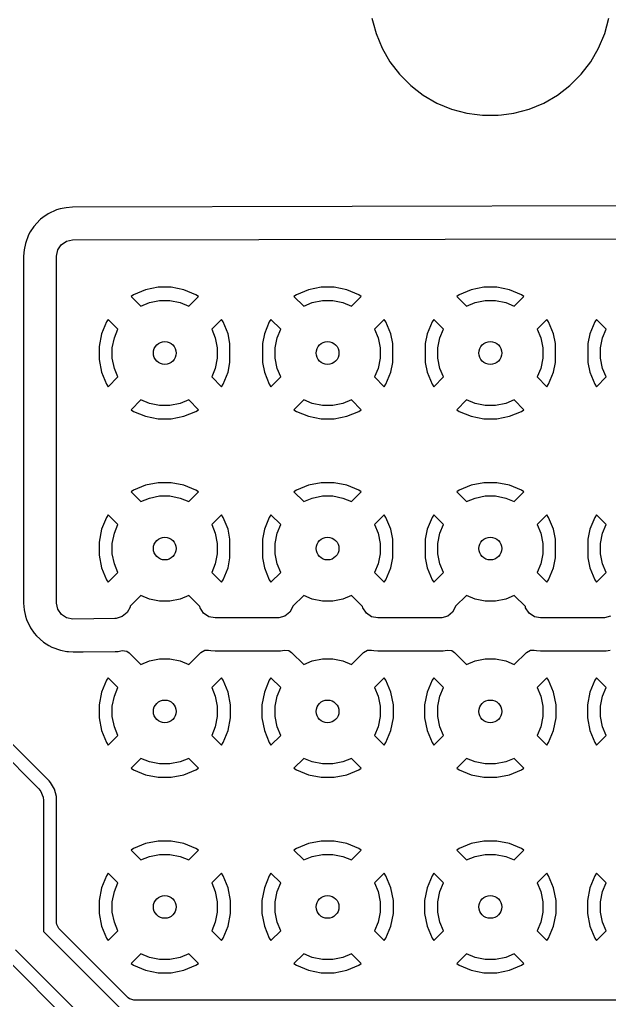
# Model space of a CAD drawing. Extents: x -0.98 to -0.05, y 0 to 3.38.
# Drawn here: x -0.651 to -0.294, y 2.032 to 2.625 of the extents above; entities that cross this region are included whole.
import ezdxf

# ---------------------------------------------------------------- set-up
doc = ezdxf.new("R2010")
doc.units = 0
doc.header["$MEASUREMENT"] = 0
doc.layers.add('BLACK', color=7, linetype='CONTINUOUS')

msp = doc.modelspace()

# ---------------------------------------------------------------- linework, layer by layer
at = {"layer": 'BLACK', "linetype": 'CONTINUOUS'}
for p, q in [((-0.43775, 2.62572), (-0.43701, 2.62296)), ((-0.29701, 2.61649), (-0.29453, 2.62572)), ((-0.43701, 2.62296), (-0.43528, 2.61649)), ((-0.43528, 2.61649), (-0.43162, 2.60767)), ((-0.30066, 2.60767), (-0.29701, 2.61649)), ((-0.43162, 2.60767), (-0.43162, 2.60767)), ((-0.43162, 2.60767), (-0.42685, 2.5994)), ((-0.30544, 2.5994), (-0.30066, 2.60767)), ((-0.42685, 2.5994), (-0.42685, 2.5994)), ((-0.42685, 2.5994), (-0.42685, 2.5994)), ((-0.42685, 2.5994), (-0.42103, 2.59182)), ((-0.31125, 2.59182), (-0.30544, 2.5994)), ((-0.42103, 2.59182), (-0.42103, 2.59182)), ((-0.42103, 2.59182), (-0.41428, 2.58507)), ((-0.318, 2.58507), (-0.31125, 2.59182)), ((-0.41428, 2.58507), (-0.41428, 2.58507)), ((-0.41428, 2.58507), (-0.4104, 2.58209)), ((-0.32558, 2.57925), (-0.318, 2.58507)), ((-0.4104, 2.58209), (-0.4067, 2.57925)), ((-0.4067, 2.57925), (-0.39843, 2.57448)), ((-0.33385, 2.57448), (-0.32558, 2.57925)), ((-0.39843, 2.57448), (-0.38961, 2.57082)), ((-0.34267, 2.57082), (-0.33385, 2.57448)), ((-0.38961, 2.57082), (-0.38039, 2.56835)), ((-0.38039, 2.56835), (-0.37413, 2.56753)), ((-0.37413, 2.56753), (-0.37092, 2.56711)), ((-0.37092, 2.56711), (-0.37092, 2.56711)), ((-0.37092, 2.56711), (-0.36137, 2.56711)), ((-0.36137, 2.56711), (-0.35947, 2.56736)), ((-0.35947, 2.56736), (-0.3519, 2.56835)), ((-0.3519, 2.56835), (-0.34267, 2.57082)), ((-0.11475, 2.51277), (-0.61877, 2.51163)), ((-0.63351, 2.50753), (-0.63669, 2.50541)), ((-0.6284, 2.50998), (-0.63351, 2.50753)), ((-0.63351, 2.50753), (-0.63351, 2.50753)), ((-0.62636, 2.5105), (-0.6284, 2.50998)), ((-0.6284, 2.50998), (-0.6284, 2.50998)), ((-0.62263, 2.51125), (-0.62636, 2.5105)), ((-0.62636, 2.5105), (-0.62636, 2.5105)), ((-0.61877, 2.51163), (-0.62263, 2.51125)), ((-0.62263, 2.51125), (-0.62263, 2.51125)), ((-0.6384, 2.50413), (-0.64218, 2.49992)), ((-0.6384, 2.50413), (-0.6384, 2.50413)), ((-0.6384, 2.50413), (-0.6384, 2.50413)), ((-0.63814, 2.50432), (-0.6384, 2.50413)), ((-0.63669, 2.50541), (-0.63814, 2.50432)), ((-0.64539, 2.49491), (-0.64728, 2.48956)), ((-0.64431, 2.49674), (-0.64539, 2.49491)), ((-0.64539, 2.49491), (-0.64539, 2.49491)), ((-0.64218, 2.49992), (-0.64431, 2.49674)), ((-0.64431, 2.49674), (-0.64431, 2.49674)), ((-0.64218, 2.49992), (-0.64218, 2.49992)), ((-0.64728, 2.48956), (-0.64802, 2.48581)), ((-0.62776, 2.48568), (-0.62563, 2.48886)), ((-0.62563, 2.48886), (-0.62245, 2.49099)), ((-0.62245, 2.49099), (-0.61872, 2.49173)), ((-0.61872, 2.49173), (-0.11471, 2.49287)), ((-0.64802, 2.48581), (-0.64841, 2.48193)), ((-0.64802, 2.48581), (-0.64802, 2.48581)), ((-0.6285, 2.48193), (-0.62776, 2.48568)), ((-0.64841, 2.48193), (-0.64841, 2.27249)), ((-0.6285, 2.42734), (-0.6285, 2.48193)), ((-0.57459, 2.46166), (-0.58183, 2.45866)), ((-0.56691, 2.46319), (-0.57459, 2.46166)), ((-0.57459, 2.46166), (-0.57459, 2.46166)), ((-0.55908, 2.46319), (-0.56691, 2.46319)), ((-0.55139, 2.46166), (-0.55908, 2.46319)), ((-0.54416, 2.45866), (-0.55139, 2.46166)), ((-0.55139, 2.46166), (-0.55139, 2.46166)), ((-0.47617, 2.46166), (-0.4834, 2.45866)), ((-0.46848, 2.46319), (-0.47617, 2.46166)), ((-0.47617, 2.46166), (-0.47617, 2.46166)), ((-0.46065, 2.46319), (-0.46848, 2.46319)), ((-0.45297, 2.46166), (-0.46065, 2.46319)), ((-0.44573, 2.45866), (-0.45297, 2.46166)), ((-0.45297, 2.46166), (-0.45297, 2.46166)), ((-0.37774, 2.46166), (-0.38498, 2.45866)), ((-0.37006, 2.46319), (-0.37774, 2.46166)), ((-0.37774, 2.46166), (-0.37774, 2.46166)), ((-0.36223, 2.46319), (-0.37006, 2.46319)), ((-0.35454, 2.46166), (-0.36223, 2.46319)), ((-0.34731, 2.45866), (-0.35454, 2.46166)), ((-0.35454, 2.46166), (-0.35454, 2.46166)), ((-0.58183, 2.45866), (-0.58332, 2.45767)), ((-0.58332, 2.45767), (-0.57744, 2.45179)), ((-0.58183, 2.45866), (-0.58183, 2.45866)), ((-0.57744, 2.45179), (-0.57225, 2.45394)), ((-0.57225, 2.45394), (-0.56612, 2.45516)), ((-0.56612, 2.45516), (-0.55987, 2.45516)), ((-0.55987, 2.45516), (-0.55373, 2.45394)), ((-0.55373, 2.45394), (-0.54854, 2.45179)), ((-0.54854, 2.45179), (-0.54267, 2.45767)), ((-0.54267, 2.45767), (-0.54416, 2.45866)), ((-0.54416, 2.45866), (-0.54416, 2.45866)), ((-0.54267, 2.45767), (-0.54267, 2.45767)), ((-0.4834, 2.45866), (-0.48489, 2.45767)), ((-0.48489, 2.45767), (-0.47901, 2.45179)), ((-0.4834, 2.45866), (-0.4834, 2.45866)), ((-0.47901, 2.45179), (-0.47382, 2.45394)), ((-0.47382, 2.45394), (-0.46769, 2.45516)), ((-0.46769, 2.45516), (-0.46144, 2.45516)), ((-0.46144, 2.45516), (-0.45531, 2.45394)), ((-0.45531, 2.45394), (-0.45012, 2.45179)), ((-0.45012, 2.45179), (-0.44424, 2.45767)), ((-0.44424, 2.45767), (-0.44573, 2.45866)), ((-0.44573, 2.45866), (-0.44573, 2.45866)), ((-0.44424, 2.45767), (-0.44424, 2.45767)), ((-0.38498, 2.45866), (-0.38647, 2.45767)), ((-0.38647, 2.45767), (-0.38059, 2.45179)), ((-0.38498, 2.45866), (-0.38498, 2.45866)), ((-0.38059, 2.45179), (-0.3754, 2.45394)), ((-0.3754, 2.45394), (-0.36927, 2.45516)), ((-0.36927, 2.45516), (-0.36302, 2.45516)), ((-0.36302, 2.45516), (-0.35688, 2.45394)), ((-0.35688, 2.45394), (-0.35169, 2.45179)), ((-0.35169, 2.45179), (-0.34582, 2.45767)), ((-0.34582, 2.45767), (-0.34731, 2.45866)), ((-0.34731, 2.45866), (-0.34731, 2.45866)), ((-0.34582, 2.45767), (-0.34582, 2.45767)), ((-0.59823, 2.44226), (-0.60123, 2.43502)), ((-0.59724, 2.44375), (-0.59823, 2.44226)), ((-0.59823, 2.44226), (-0.59823, 2.44226)), ((-0.59136, 2.43787), (-0.59724, 2.44375)), ((-0.52875, 2.44375), (-0.53463, 2.43787)), ((-0.52775, 2.44226), (-0.52875, 2.44375)), ((-0.52476, 2.43502), (-0.52775, 2.44226)), ((-0.49981, 2.44226), (-0.5028, 2.43502)), ((-0.49881, 2.44375), (-0.49981, 2.44226)), ((-0.49981, 2.44226), (-0.49981, 2.44226)), ((-0.49293, 2.43787), (-0.49881, 2.44375)), ((-0.43032, 2.44375), (-0.4362, 2.43787)), ((-0.42933, 2.44226), (-0.43032, 2.44375)), ((-0.42633, 2.43502), (-0.42933, 2.44226)), ((-0.40138, 2.44226), (-0.40438, 2.43502)), ((-0.40039, 2.44375), (-0.40138, 2.44226)), ((-0.40138, 2.44226), (-0.40138, 2.44226)), ((-0.39451, 2.43787), (-0.40039, 2.44375)), ((-0.3319, 2.44375), (-0.33778, 2.43787)), ((-0.3309, 2.44226), (-0.3319, 2.44375)), ((-0.32791, 2.43502), (-0.3309, 2.44226)), ((-0.30295, 2.44226), (-0.30595, 2.43502)), ((-0.30196, 2.44375), (-0.30295, 2.44226)), ((-0.30295, 2.44226), (-0.30295, 2.44226)), ((-0.29608, 2.43787), (-0.30196, 2.44375)), ((-0.59351, 2.43268), (-0.59136, 2.43787)), ((-0.53463, 2.43787), (-0.53248, 2.43268)), ((-0.49508, 2.43268), (-0.49293, 2.43787)), ((-0.4362, 2.43787), (-0.43405, 2.43268)), ((-0.39666, 2.43268), (-0.39451, 2.43787)), ((-0.33778, 2.43787), (-0.33563, 2.43268)), ((-0.29823, 2.43268), (-0.29608, 2.43787)), ((-0.60123, 2.43502), (-0.60276, 2.42734)), ((-0.60123, 2.43502), (-0.60123, 2.43502)), ((-0.59473, 2.42655), (-0.59351, 2.43268)), ((-0.53248, 2.43268), (-0.53126, 2.42655)), ((-0.52358, 2.42912), (-0.52476, 2.43502)), ((-0.5028, 2.43502), (-0.50398, 2.42912)), ((-0.5028, 2.43502), (-0.5028, 2.43502)), ((-0.4963, 2.42655), (-0.49508, 2.43268)), ((-0.43405, 2.43268), (-0.43283, 2.42655)), ((-0.42516, 2.42912), (-0.42633, 2.43502)), ((-0.40438, 2.43502), (-0.40555, 2.42912)), ((-0.40438, 2.43502), (-0.40438, 2.43502)), ((-0.39788, 2.42655), (-0.39666, 2.43268)), ((-0.33563, 2.43268), (-0.33441, 2.42655)), ((-0.32673, 2.42912), (-0.32791, 2.43502)), ((-0.30595, 2.43502), (-0.30713, 2.42912)), ((-0.30595, 2.43502), (-0.30595, 2.43502)), ((-0.29945, 2.42655), (-0.29823, 2.43268)), ((-0.6285, 2.2725), (-0.6285, 2.42734)), ((-0.60276, 2.42734), (-0.60276, 2.41951)), ((-0.59473, 2.4203), (-0.59473, 2.42655)), ((-0.53126, 2.42655), (-0.53126, 2.4203)), ((-0.52358, 2.41773), (-0.52358, 2.42912)), ((-0.50398, 2.42912), (-0.50398, 2.41773)), ((-0.4963, 2.4203), (-0.4963, 2.42655)), ((-0.43283, 2.42655), (-0.43283, 2.4203)), ((-0.42516, 2.41773), (-0.42516, 2.42912)), ((-0.40555, 2.42912), (-0.40555, 2.41773)), ((-0.39788, 2.4203), (-0.39788, 2.42655)), ((-0.33441, 2.42655), (-0.33441, 2.4203)), ((-0.32673, 2.41773), (-0.32673, 2.42912)), ((-0.30713, 2.42912), (-0.30713, 2.41773)), ((-0.29945, 2.4203), (-0.29945, 2.42655)), ((-0.60276, 2.41951), (-0.60123, 2.41183)), ((-0.59351, 2.41417), (-0.59473, 2.4203)), ((-0.53126, 2.4203), (-0.53248, 2.41417)), ((-0.52476, 2.41183), (-0.52358, 2.41773)), ((-0.50398, 2.41773), (-0.5028, 2.41183)), ((-0.49508, 2.41417), (-0.4963, 2.4203)), ((-0.43283, 2.4203), (-0.43405, 2.41417)), ((-0.42633, 2.41183), (-0.42516, 2.41773)), ((-0.40555, 2.41773), (-0.40438, 2.41183)), ((-0.39666, 2.41417), (-0.39788, 2.4203)), ((-0.33441, 2.4203), (-0.33563, 2.41417)), ((-0.32791, 2.41183), (-0.32673, 2.41773)), ((-0.30713, 2.41773), (-0.30595, 2.41183)), ((-0.29823, 2.41417), (-0.29945, 2.4203)), ((-0.60123, 2.41183), (-0.59823, 2.40459)), ((-0.59136, 2.40898), (-0.59351, 2.41417)), ((-0.53248, 2.41417), (-0.53463, 2.40898)), ((-0.52775, 2.40459), (-0.52476, 2.41183)), ((-0.5028, 2.41183), (-0.49981, 2.40459)), ((-0.49293, 2.40898), (-0.49508, 2.41417)), ((-0.43405, 2.41417), (-0.4362, 2.40898)), ((-0.42933, 2.40459), (-0.42633, 2.41183)), ((-0.40438, 2.41183), (-0.40138, 2.40459)), ((-0.39451, 2.40898), (-0.39666, 2.41417)), ((-0.33563, 2.41417), (-0.33778, 2.40898)), ((-0.3309, 2.40459), (-0.32791, 2.41183)), ((-0.30595, 2.41183), (-0.30295, 2.40459)), ((-0.29608, 2.40898), (-0.29823, 2.41417)), ((-0.59724, 2.4031), (-0.59136, 2.40898)), ((-0.53463, 2.40898), (-0.52875, 2.4031)), ((-0.49881, 2.4031), (-0.49293, 2.40898)), ((-0.4362, 2.40898), (-0.43032, 2.4031)), ((-0.40039, 2.4031), (-0.39451, 2.40898)), ((-0.33778, 2.40898), (-0.3319, 2.4031)), ((-0.30196, 2.4031), (-0.29608, 2.40898)), ((-0.59823, 2.40459), (-0.59823, 2.40459)), ((-0.59823, 2.40459), (-0.59724, 2.4031)), ((-0.59724, 2.4031), (-0.59724, 2.4031)), ((-0.52875, 2.4031), (-0.52775, 2.40459)), ((-0.49981, 2.40459), (-0.49981, 2.40459)), ((-0.49981, 2.40459), (-0.49881, 2.4031)), ((-0.49881, 2.4031), (-0.49881, 2.4031)), ((-0.43032, 2.4031), (-0.42933, 2.40459)), ((-0.40138, 2.40459), (-0.40138, 2.40459)), ((-0.40138, 2.40459), (-0.40039, 2.4031)), ((-0.40039, 2.4031), (-0.40039, 2.4031)), ((-0.3319, 2.4031), (-0.3309, 2.40459)), ((-0.30295, 2.40459), (-0.30295, 2.40459)), ((-0.30295, 2.40459), (-0.30196, 2.4031)), ((-0.30196, 2.4031), (-0.30196, 2.4031)), ((-0.57744, 2.39506), (-0.58332, 2.38918)), ((-0.57225, 2.39291), (-0.57744, 2.39506)), ((-0.54854, 2.39506), (-0.55373, 2.39291)), ((-0.54267, 2.38918), (-0.54854, 2.39506)), ((-0.47901, 2.39506), (-0.48489, 2.38918)), ((-0.47382, 2.39291), (-0.47901, 2.39506)), ((-0.45012, 2.39506), (-0.45531, 2.39291)), ((-0.44424, 2.38918), (-0.45012, 2.39506)), ((-0.38059, 2.39506), (-0.38647, 2.38918)), ((-0.3754, 2.39291), (-0.38059, 2.39506)), ((-0.35169, 2.39506), (-0.35688, 2.39291)), ((-0.34582, 2.38918), (-0.35169, 2.39506)), ((-0.58332, 2.38918), (-0.58183, 2.38819)), ((-0.58183, 2.38819), (-0.58183, 2.38819)), ((-0.58183, 2.38819), (-0.57459, 2.38519)), ((-0.56612, 2.39169), (-0.57225, 2.39291)), ((-0.55987, 2.39169), (-0.56612, 2.39169)), ((-0.55373, 2.39291), (-0.55987, 2.39169)), ((-0.55139, 2.38519), (-0.54416, 2.38819)), ((-0.54416, 2.38819), (-0.54267, 2.38918)), ((-0.48489, 2.38918), (-0.4834, 2.38819)), ((-0.4834, 2.38819), (-0.4834, 2.38819)), ((-0.4834, 2.38819), (-0.47617, 2.38519)), ((-0.46769, 2.39169), (-0.47382, 2.39291)), ((-0.46144, 2.39169), (-0.46769, 2.39169)), ((-0.45531, 2.39291), (-0.46144, 2.39169)), ((-0.45297, 2.38519), (-0.44573, 2.38819)), ((-0.44573, 2.38819), (-0.44424, 2.38918)), ((-0.38647, 2.38918), (-0.38498, 2.38819)), ((-0.38498, 2.38819), (-0.38498, 2.38819)), ((-0.38498, 2.38819), (-0.37774, 2.38519)), ((-0.36927, 2.39169), (-0.3754, 2.39291)), ((-0.36302, 2.39169), (-0.36927, 2.39169)), ((-0.35688, 2.39291), (-0.36302, 2.39169)), ((-0.35454, 2.38519), (-0.34731, 2.38819)), ((-0.34731, 2.38819), (-0.34582, 2.38918)), ((-0.57459, 2.38519), (-0.57459, 2.38519)), ((-0.57459, 2.38519), (-0.56691, 2.38366)), ((-0.56691, 2.38366), (-0.56691, 2.38366)), ((-0.56691, 2.38366), (-0.55908, 2.38366)), ((-0.55908, 2.38366), (-0.55139, 2.38519)), ((-0.55908, 2.38366), (-0.55908, 2.38366)), ((-0.47617, 2.38519), (-0.47617, 2.38519)), ((-0.47617, 2.38519), (-0.46848, 2.38366)), ((-0.46848, 2.38366), (-0.46848, 2.38366)), ((-0.46848, 2.38366), (-0.46065, 2.38366)), ((-0.46065, 2.38366), (-0.45297, 2.38519)), ((-0.46065, 2.38366), (-0.46065, 2.38366)), ((-0.37774, 2.38519), (-0.37774, 2.38519)), ((-0.37774, 2.38519), (-0.37006, 2.38366)), ((-0.37006, 2.38366), (-0.37006, 2.38366)), ((-0.37006, 2.38366), (-0.36223, 2.38366)), ((-0.36223, 2.38366), (-0.35454, 2.38519)), ((-0.36223, 2.38366), (-0.36223, 2.38366)), ((-0.57459, 2.34355), (-0.58183, 2.34055)), ((-0.56691, 2.34508), (-0.57459, 2.34355)), ((-0.57459, 2.34355), (-0.57459, 2.34355)), ((-0.55908, 2.34508), (-0.56691, 2.34508)), ((-0.55139, 2.34355), (-0.55908, 2.34508)), ((-0.54416, 2.34055), (-0.55139, 2.34355)), ((-0.55139, 2.34355), (-0.55139, 2.34355)), ((-0.47617, 2.34355), (-0.4834, 2.34055)), ((-0.46848, 2.34508), (-0.47617, 2.34355)), ((-0.47617, 2.34355), (-0.47617, 2.34355)), ((-0.46065, 2.34508), (-0.46848, 2.34508)), ((-0.45297, 2.34355), (-0.46065, 2.34508)), ((-0.44573, 2.34055), (-0.45297, 2.34355)), ((-0.45297, 2.34355), (-0.45297, 2.34355)), ((-0.37774, 2.34355), (-0.38498, 2.34055)), ((-0.37006, 2.34508), (-0.37774, 2.34355)), ((-0.37774, 2.34355), (-0.37774, 2.34355)), ((-0.36223, 2.34508), (-0.37006, 2.34508)), ((-0.35454, 2.34355), (-0.36223, 2.34508)), ((-0.34731, 2.34055), (-0.35454, 2.34355)), ((-0.35454, 2.34355), (-0.35454, 2.34355)), ((-0.58183, 2.34055), (-0.58332, 2.33956)), ((-0.58332, 2.33956), (-0.57744, 2.33368)), ((-0.58183, 2.34055), (-0.58183, 2.34055)), ((-0.57744, 2.33368), (-0.57225, 2.33583)), ((-0.57225, 2.33583), (-0.56612, 2.33705)), ((-0.56612, 2.33705), (-0.55987, 2.33705)), ((-0.55987, 2.33705), (-0.55373, 2.33583)), ((-0.55373, 2.33583), (-0.54854, 2.33368)), ((-0.54854, 2.33368), (-0.54267, 2.33956)), ((-0.54267, 2.33956), (-0.54416, 2.34055)), ((-0.54416, 2.34055), (-0.54416, 2.34055)), ((-0.54267, 2.33956), (-0.54267, 2.33956)), ((-0.4834, 2.34055), (-0.48489, 2.33956)), ((-0.48489, 2.33956), (-0.47901, 2.33368)), ((-0.4834, 2.34055), (-0.4834, 2.34055)), ((-0.47901, 2.33368), (-0.47382, 2.33583)), ((-0.47382, 2.33583), (-0.46769, 2.33705)), ((-0.46769, 2.33705), (-0.46144, 2.33705)), ((-0.46144, 2.33705), (-0.45531, 2.33583)), ((-0.45531, 2.33583), (-0.45012, 2.33368)), ((-0.45012, 2.33368), (-0.44424, 2.33956)), ((-0.44424, 2.33956), (-0.44573, 2.34055)), ((-0.44573, 2.34055), (-0.44573, 2.34055)), ((-0.44424, 2.33956), (-0.44424, 2.33956)), ((-0.38498, 2.34055), (-0.38647, 2.33956)), ((-0.38647, 2.33956), (-0.38059, 2.33368)), ((-0.38498, 2.34055), (-0.38498, 2.34055)), ((-0.38059, 2.33368), (-0.3754, 2.33583)), ((-0.3754, 2.33583), (-0.36927, 2.33705)), ((-0.36927, 2.33705), (-0.36302, 2.33705)), ((-0.36302, 2.33705), (-0.35688, 2.33583)), ((-0.35688, 2.33583), (-0.35169, 2.33368)), ((-0.35169, 2.33368), (-0.34582, 2.33956)), ((-0.34582, 2.33956), (-0.34731, 2.34055)), ((-0.34731, 2.34055), (-0.34731, 2.34055)), ((-0.34582, 2.33956), (-0.34582, 2.33956)), ((-0.59823, 2.32415), (-0.60123, 2.31691)), ((-0.59724, 2.32564), (-0.59823, 2.32415)), ((-0.59823, 2.32415), (-0.59823, 2.32415)), ((-0.59136, 2.31976), (-0.59724, 2.32564)), ((-0.52875, 2.32564), (-0.53463, 2.31976)), ((-0.52775, 2.32415), (-0.52875, 2.32564)), ((-0.52476, 2.31691), (-0.52775, 2.32415)), ((-0.49981, 2.32415), (-0.5028, 2.31691)), ((-0.49881, 2.32564), (-0.49981, 2.32415)), ((-0.49981, 2.32415), (-0.49981, 2.32415)), ((-0.49293, 2.31976), (-0.49881, 2.32564)), ((-0.43032, 2.32564), (-0.4362, 2.31976)), ((-0.42933, 2.32415), (-0.43032, 2.32564)), ((-0.42633, 2.31691), (-0.42933, 2.32415)), ((-0.40138, 2.32415), (-0.40438, 2.31691)), ((-0.40039, 2.32564), (-0.40138, 2.32415)), ((-0.40138, 2.32415), (-0.40138, 2.32415)), ((-0.39451, 2.31976), (-0.40039, 2.32564)), ((-0.3319, 2.32564), (-0.33778, 2.31976)), ((-0.3309, 2.32415), (-0.3319, 2.32564)), ((-0.32791, 2.31691), (-0.3309, 2.32415)), ((-0.30295, 2.32415), (-0.30595, 2.31691)), ((-0.30196, 2.32564), (-0.30295, 2.32415)), ((-0.30295, 2.32415), (-0.30295, 2.32415)), ((-0.29608, 2.31976), (-0.30196, 2.32564)), ((-0.59351, 2.31457), (-0.59136, 2.31976)), ((-0.53463, 2.31976), (-0.53248, 2.31457)), ((-0.49508, 2.31457), (-0.49293, 2.31976)), ((-0.4362, 2.31976), (-0.43405, 2.31457)), ((-0.39666, 2.31457), (-0.39451, 2.31976)), ((-0.33778, 2.31976), (-0.33563, 2.31457)), ((-0.29823, 2.31457), (-0.29608, 2.31976)), ((-0.60123, 2.31691), (-0.60276, 2.30923)), ((-0.60123, 2.31691), (-0.60123, 2.31691)), ((-0.59473, 2.30844), (-0.59351, 2.31457)), ((-0.53248, 2.31457), (-0.53126, 2.30844)), ((-0.52358, 2.31101), (-0.52476, 2.31691)), ((-0.5028, 2.31691), (-0.50398, 2.31101)), ((-0.5028, 2.31691), (-0.5028, 2.31691)), ((-0.4963, 2.30844), (-0.49508, 2.31457)), ((-0.43405, 2.31457), (-0.43283, 2.30844)), ((-0.42516, 2.31101), (-0.42633, 2.31691)), ((-0.40438, 2.31691), (-0.40555, 2.31101)), ((-0.40438, 2.31691), (-0.40438, 2.31691)), ((-0.39788, 2.30844), (-0.39666, 2.31457)), ((-0.33563, 2.31457), (-0.33441, 2.30844)), ((-0.32673, 2.31101), (-0.32791, 2.31691)), ((-0.30595, 2.31691), (-0.30713, 2.31101)), ((-0.30595, 2.31691), (-0.30595, 2.31691)), ((-0.29945, 2.30844), (-0.29823, 2.31457)), ((-0.60276, 2.30923), (-0.60276, 2.3014)), ((-0.59473, 2.30219), (-0.59473, 2.30844)), ((-0.53126, 2.30844), (-0.53126, 2.30219)), ((-0.52358, 2.29962), (-0.52358, 2.31101)), ((-0.50398, 2.31101), (-0.50398, 2.29962)), ((-0.4963, 2.30219), (-0.4963, 2.30844)), ((-0.43283, 2.30844), (-0.43283, 2.30219)), ((-0.42516, 2.29962), (-0.42516, 2.31101)), ((-0.40555, 2.31101), (-0.40555, 2.29962)), ((-0.39788, 2.30219), (-0.39788, 2.30844)), ((-0.33441, 2.30844), (-0.33441, 2.30219)), ((-0.32673, 2.29962), (-0.32673, 2.31101)), ((-0.30713, 2.31101), (-0.30713, 2.29962)), ((-0.29945, 2.30219), (-0.29945, 2.30844)), ((-0.60276, 2.3014), (-0.60123, 2.29372)), ((-0.59351, 2.29606), (-0.59473, 2.30219)), ((-0.53126, 2.30219), (-0.53248, 2.29606)), ((-0.52476, 2.29372), (-0.52358, 2.29962)), ((-0.50398, 2.29962), (-0.5028, 2.29372)), ((-0.49508, 2.29606), (-0.4963, 2.30219)), ((-0.43283, 2.30219), (-0.43405, 2.29606)), ((-0.42633, 2.29372), (-0.42516, 2.29962)), ((-0.40555, 2.29962), (-0.40438, 2.29372)), ((-0.39666, 2.29606), (-0.39788, 2.30219)), ((-0.33441, 2.30219), (-0.33563, 2.29606)), ((-0.32791, 2.29372), (-0.32673, 2.29962)), ((-0.30713, 2.29962), (-0.30595, 2.29372)), ((-0.29823, 2.29606), (-0.29945, 2.30219)), ((-0.60123, 2.29372), (-0.59823, 2.28648)), ((-0.59136, 2.29087), (-0.59351, 2.29606)), ((-0.53248, 2.29606), (-0.53463, 2.29087)), ((-0.52775, 2.28648), (-0.52476, 2.29372)), ((-0.5028, 2.29372), (-0.49981, 2.28648)), ((-0.49293, 2.29087), (-0.49508, 2.29606)), ((-0.43405, 2.29606), (-0.4362, 2.29087)), ((-0.42933, 2.28648), (-0.42633, 2.29372)), ((-0.40438, 2.29372), (-0.40138, 2.28648)), ((-0.39451, 2.29087), (-0.39666, 2.29606)), ((-0.33563, 2.29606), (-0.33778, 2.29087)), ((-0.3309, 2.28648), (-0.32791, 2.29372)), ((-0.30595, 2.29372), (-0.30295, 2.28648)), ((-0.29608, 2.29087), (-0.29823, 2.29606)), ((-0.59724, 2.28499), (-0.59136, 2.29087)), ((-0.53463, 2.29087), (-0.52875, 2.28499)), ((-0.49881, 2.28499), (-0.49293, 2.29087)), ((-0.4362, 2.29087), (-0.43032, 2.28499)), ((-0.40039, 2.28499), (-0.39451, 2.29087)), ((-0.33778, 2.29087), (-0.3319, 2.28499)), ((-0.30196, 2.28499), (-0.29608, 2.29087)), ((-0.59823, 2.28648), (-0.59823, 2.28648)), ((-0.59823, 2.28648), (-0.59724, 2.28499)), ((-0.59724, 2.28499), (-0.59724, 2.28499)), ((-0.52875, 2.28499), (-0.52775, 2.28648)), ((-0.49981, 2.28648), (-0.49981, 2.28648)), ((-0.49981, 2.28648), (-0.49881, 2.28499)), ((-0.49881, 2.28499), (-0.49881, 2.28499)), ((-0.43032, 2.28499), (-0.42933, 2.28648)), ((-0.40138, 2.28648), (-0.40138, 2.28648)), ((-0.40138, 2.28648), (-0.40039, 2.28499)), ((-0.40039, 2.28499), (-0.40039, 2.28499)), ((-0.3319, 2.28499), (-0.3309, 2.28648)), ((-0.30295, 2.28648), (-0.30295, 2.28648)), ((-0.30295, 2.28648), (-0.30196, 2.28499)), ((-0.30196, 2.28499), (-0.30196, 2.28499)), ((-0.57744, 2.27695), (-0.58391, 2.27048)), ((-0.57225, 2.2748), (-0.57744, 2.27695)), ((-0.54854, 2.27695), (-0.55373, 2.2748)), ((-0.54183, 2.27023), (-0.54854, 2.27695)), ((-0.47901, 2.27695), (-0.48556, 2.2704)), ((-0.47382, 2.2748), (-0.47901, 2.27695)), ((-0.45012, 2.27695), (-0.45531, 2.2748)), ((-0.44341, 2.27023), (-0.45012, 2.27695)), ((-0.38059, 2.27695), (-0.38713, 2.2704)), ((-0.3754, 2.2748), (-0.38059, 2.27695)), ((-0.35169, 2.27695), (-0.35688, 2.2748)), ((-0.34498, 2.27023), (-0.35169, 2.27695)), ((-0.64841, 2.27249), (-0.64841, 2.27239)), ((-0.64841, 2.27239), (-0.6484, 2.27226)), ((-0.6484, 2.27226), (-0.6484, 2.27226)), ((-0.6484, 2.27226), (-0.64797, 2.26826)), ((-0.6285, 2.27238), (-0.6285, 2.2725)), ((-0.62771, 2.26864), (-0.6285, 2.27238)), ((-0.58396, 2.26996), (-0.58576, 2.26659)), ((-0.58391, 2.27048), (-0.58396, 2.26996)), ((-0.56612, 2.27358), (-0.57225, 2.2748)), ((-0.55987, 2.27358), (-0.56612, 2.27358)), ((-0.55373, 2.2748), (-0.55987, 2.27358)), ((-0.54167, 2.26942), (-0.54183, 2.27023)), ((-0.48557, 2.27032), (-0.48737, 2.26695)), ((-0.48556, 2.2704), (-0.48557, 2.27032)), ((-0.46769, 2.27358), (-0.47382, 2.2748)), ((-0.46144, 2.27358), (-0.46769, 2.27358)), ((-0.45531, 2.2748), (-0.46144, 2.27358)), ((-0.44324, 2.26942), (-0.44341, 2.27023)), ((-0.38714, 2.27032), (-0.38894, 2.26695)), ((-0.38713, 2.2704), (-0.38714, 2.27032)), ((-0.36927, 2.27358), (-0.3754, 2.2748)), ((-0.36302, 2.27358), (-0.36927, 2.27358)), ((-0.35688, 2.2748), (-0.36302, 2.27358)), ((-0.34482, 2.26942), (-0.34498, 2.27023)), ((-0.64797, 2.26826), (-0.64718, 2.26452)), ((-0.64718, 2.26452), (-0.64663, 2.26246)), ((-0.62555, 2.26548), (-0.62771, 2.26864)), ((-0.62234, 2.2634), (-0.62555, 2.26548)), ((-0.58872, 2.26416), (-0.59238, 2.26305)), ((-0.58576, 2.26659), (-0.58872, 2.26416)), ((-0.53954, 2.26624), (-0.54167, 2.26942)), ((-0.53636, 2.26411), (-0.53954, 2.26624)), ((-0.53261, 2.26336), (-0.53636, 2.26411)), ((-0.49033, 2.26452), (-0.49399, 2.26341)), ((-0.48737, 2.26695), (-0.49033, 2.26452)), ((-0.44112, 2.26624), (-0.44324, 2.26942)), ((-0.43794, 2.26411), (-0.44112, 2.26624)), ((-0.43419, 2.26336), (-0.43794, 2.26411)), ((-0.3919, 2.26452), (-0.39556, 2.26341)), ((-0.38894, 2.26695), (-0.3919, 2.26452)), ((-0.34269, 2.26624), (-0.34482, 2.26942)), ((-0.33951, 2.26411), (-0.34269, 2.26624)), ((-0.33576, 2.26336), (-0.33951, 2.26411)), ((-0.29348, 2.26452), (-0.29714, 2.26341)), ((-0.64663, 2.26246), (-0.64663, 2.26246)), ((-0.64663, 2.26246), (-0.64412, 2.25738)), ((-0.61858, 2.2627), (-0.62234, 2.2634)), ((-0.59322, 2.263), (-0.61858, 2.2627)), ((-0.59238, 2.26305), (-0.59322, 2.263)), ((-0.49495, 2.26336), (-0.53261, 2.26336)), ((-0.49399, 2.26341), (-0.49495, 2.26336)), ((-0.39652, 2.26336), (-0.43419, 2.26336)), ((-0.39556, 2.26341), (-0.39652, 2.26336)), ((-0.2981, 2.26336), (-0.33576, 2.26336)), ((-0.29714, 2.26341), (-0.2981, 2.26336)), ((-0.64412, 2.25738), (-0.64412, 2.25738)), ((-0.64412, 2.25738), (-0.64196, 2.25423)), ((-0.64196, 2.25423), (-0.64196, 2.25423)), ((-0.64196, 2.25423), (-0.64066, 2.25254)), ((-0.64066, 2.25254), (-0.64066, 2.25254)), ((-0.64066, 2.25254), (-0.6364, 2.2488)), ((-0.6364, 2.2488), (-0.6332, 2.24672)), ((-0.6332, 2.24672), (-0.63135, 2.24565)), ((-0.63135, 2.24565), (-0.62599, 2.24383)), ((-0.62599, 2.24383), (-0.62223, 2.24313)), ((-0.62223, 2.24313), (-0.62223, 2.24313)), ((-0.62223, 2.24313), (-0.62223, 2.24313)), ((-0.62223, 2.24313), (-0.62113, 2.24304)), ((-0.62113, 2.24304), (-0.61834, 2.2428)), ((-0.61834, 2.2428), (-0.61236, 2.24287)), ((-0.61236, 2.24287), (-0.59298, 2.2431)), ((-0.61236, 2.24287), (-0.61236, 2.24287)), ((-0.59298, 2.2431), (-0.59212, 2.24313)), ((-0.59212, 2.24313), (-0.59128, 2.24318)), ((-0.59128, 2.24318), (-0.58875, 2.24363)), ((-0.58875, 2.24363), (-0.58602, 2.24332)), ((-0.58602, 2.24332), (-0.58445, 2.24227)), ((-0.58445, 2.24227), (-0.57744, 2.23526)), ((-0.54854, 2.23526), (-0.54123, 2.24257)), ((-0.54123, 2.24257), (-0.53881, 2.24389)), ((-0.53881, 2.24389), (-0.53682, 2.24391)), ((-0.53682, 2.24391), (-0.53649, 2.24384)), ((-0.53649, 2.24384), (-0.53649, 2.24384)), ((-0.53649, 2.24384), (-0.53649, 2.24384)), ((-0.53649, 2.24384), (-0.53507, 2.24371)), ((-0.53507, 2.24371), (-0.53261, 2.24346)), ((-0.53261, 2.24346), (-0.53261, 2.24346)), ((-0.53261, 2.24346), (-0.49495, 2.24346)), ((-0.49495, 2.24346), (-0.49397, 2.24349)), ((-0.49495, 2.24346), (-0.49495, 2.24346)), ((-0.49397, 2.24349), (-0.49301, 2.24353)), ((-0.49301, 2.24353), (-0.49184, 2.24374)), ((-0.49184, 2.24374), (-0.49063, 2.24395)), ((-0.49063, 2.24395), (-0.4879, 2.24363)), ((-0.4879, 2.24363), (-0.48635, 2.24259)), ((-0.48635, 2.24259), (-0.47901, 2.23526)), ((-0.45012, 2.23526), (-0.4428, 2.24257)), ((-0.4428, 2.24257), (-0.44039, 2.24389)), ((-0.44039, 2.24389), (-0.4384, 2.24391)), ((-0.4384, 2.24391), (-0.43807, 2.24384)), ((-0.43807, 2.24384), (-0.43807, 2.24384)), ((-0.43807, 2.24384), (-0.43807, 2.24384)), ((-0.43807, 2.24384), (-0.43665, 2.24371)), ((-0.43665, 2.24371), (-0.43419, 2.24346)), ((-0.43419, 2.24346), (-0.43419, 2.24346)), ((-0.43419, 2.24346), (-0.39652, 2.24346)), ((-0.39652, 2.24346), (-0.39555, 2.24349)), ((-0.39652, 2.24346), (-0.39652, 2.24346)), ((-0.39555, 2.24349), (-0.39459, 2.24353)), ((-0.39459, 2.24353), (-0.39342, 2.24374)), ((-0.39342, 2.24374), (-0.39221, 2.24395)), ((-0.39221, 2.24395), (-0.38947, 2.24363)), ((-0.38947, 2.24363), (-0.38792, 2.24259)), ((-0.38792, 2.24259), (-0.38059, 2.23526)), ((-0.35169, 2.23526), (-0.34438, 2.24257)), ((-0.34438, 2.24257), (-0.34196, 2.24389)), ((-0.34196, 2.24389), (-0.33997, 2.24391)), ((-0.33997, 2.24391), (-0.33964, 2.24384)), ((-0.33964, 2.24384), (-0.33964, 2.24384)), ((-0.33964, 2.24384), (-0.33964, 2.24384)), ((-0.33964, 2.24384), (-0.33822, 2.24371)), ((-0.33822, 2.24371), (-0.33576, 2.24346)), ((-0.33576, 2.24346), (-0.33576, 2.24346)), ((-0.33576, 2.24346), (-0.2981, 2.24346)), ((-0.2981, 2.24346), (-0.29712, 2.24349)), ((-0.2981, 2.24346), (-0.2981, 2.24346)), ((-0.29712, 2.24349), (-0.29616, 2.24353)), ((-0.29616, 2.24353), (-0.29499, 2.24374)), ((-0.29499, 2.24374), (-0.29378, 2.24395)), ((-0.57744, 2.23526), (-0.57225, 2.23741)), ((-0.57225, 2.23741), (-0.56612, 2.23863)), ((-0.56612, 2.23863), (-0.55987, 2.23863)), ((-0.55987, 2.23863), (-0.55373, 2.23741)), ((-0.55373, 2.23741), (-0.54854, 2.23526)), ((-0.47901, 2.23526), (-0.47382, 2.23741)), ((-0.47382, 2.23741), (-0.46769, 2.23863)), ((-0.46769, 2.23863), (-0.46144, 2.23863)), ((-0.46144, 2.23863), (-0.45531, 2.23741)), ((-0.45531, 2.23741), (-0.45012, 2.23526)), ((-0.38059, 2.23526), (-0.3754, 2.23741)), ((-0.3754, 2.23741), (-0.36927, 2.23863)), ((-0.36927, 2.23863), (-0.36302, 2.23863)), ((-0.36302, 2.23863), (-0.35688, 2.23741)), ((-0.35688, 2.23741), (-0.35169, 2.23526)), ((-0.59823, 2.22572), (-0.60123, 2.21849)), ((-0.59724, 2.22721), (-0.59823, 2.22572)), ((-0.59136, 2.22134), (-0.59724, 2.22721)), ((-0.52875, 2.22721), (-0.53463, 2.22134)), ((-0.52775, 2.22572), (-0.52875, 2.22721)), ((-0.52476, 2.21849), (-0.52775, 2.22572)), ((-0.49981, 2.22572), (-0.5028, 2.21849)), ((-0.49881, 2.22721), (-0.49981, 2.22572)), ((-0.49293, 2.22134), (-0.49881, 2.22721)), ((-0.43032, 2.22721), (-0.4362, 2.22134)), ((-0.42933, 2.22572), (-0.43032, 2.22721)), ((-0.42633, 2.21849), (-0.42933, 2.22572)), ((-0.40138, 2.22572), (-0.40438, 2.21849)), ((-0.40039, 2.22721), (-0.40138, 2.22572)), ((-0.39451, 2.22134), (-0.40039, 2.22721)), ((-0.3319, 2.22721), (-0.33778, 2.22134)), ((-0.3309, 2.22572), (-0.3319, 2.22721)), ((-0.32791, 2.21849), (-0.3309, 2.22572)), ((-0.30295, 2.22572), (-0.30595, 2.21849)), ((-0.30196, 2.22721), (-0.30295, 2.22572)), ((-0.29608, 2.22134), (-0.30196, 2.22721)), ((-0.60123, 2.21849), (-0.60276, 2.21081)), ((-0.60123, 2.21849), (-0.60123, 2.21849)), ((-0.59351, 2.21615), (-0.59136, 2.22134)), ((-0.53463, 2.22134), (-0.53248, 2.21615)), ((-0.52323, 2.21081), (-0.52476, 2.21849)), ((-0.52476, 2.21849), (-0.52476, 2.21849)), ((-0.5028, 2.21849), (-0.50433, 2.21081)), ((-0.5028, 2.21849), (-0.5028, 2.21849)), ((-0.49508, 2.21615), (-0.49293, 2.22134)), ((-0.4362, 2.22134), (-0.43405, 2.21615)), ((-0.4248, 2.21081), (-0.42633, 2.21849)), ((-0.42633, 2.21849), (-0.42633, 2.21849)), ((-0.40438, 2.21849), (-0.40591, 2.21081)), ((-0.40438, 2.21849), (-0.40438, 2.21849)), ((-0.39666, 2.21615), (-0.39451, 2.22134)), ((-0.33778, 2.22134), (-0.33563, 2.21615)), ((-0.32638, 2.21081), (-0.32791, 2.21849)), ((-0.32791, 2.21849), (-0.32791, 2.21849)), ((-0.30595, 2.21849), (-0.30748, 2.21081)), ((-0.30595, 2.21849), (-0.30595, 2.21849)), ((-0.29823, 2.21615), (-0.29608, 2.22134)), ((-0.60276, 2.21081), (-0.60276, 2.20297)), ((-0.59473, 2.21002), (-0.59351, 2.21615)), ((-0.53248, 2.21615), (-0.53126, 2.21002)), ((-0.52323, 2.20297), (-0.52323, 2.21081)), ((-0.52323, 2.21081), (-0.52323, 2.21081)), ((-0.50433, 2.21081), (-0.50433, 2.20297)), ((-0.4963, 2.21002), (-0.49508, 2.21615)), ((-0.43405, 2.21615), (-0.43283, 2.21002)), ((-0.4248, 2.20297), (-0.4248, 2.21081)), ((-0.4248, 2.21081), (-0.4248, 2.21081)), ((-0.40591, 2.21081), (-0.40591, 2.20297)), ((-0.39788, 2.21002), (-0.39666, 2.21615)), ((-0.33563, 2.21615), (-0.33441, 2.21002)), ((-0.32638, 2.20297), (-0.32638, 2.21081)), ((-0.32638, 2.21081), (-0.32638, 2.21081)), ((-0.30748, 2.21081), (-0.30748, 2.20297)), ((-0.29945, 2.21002), (-0.29823, 2.21615)), ((-0.59473, 2.20376), (-0.59473, 2.21002)), ((-0.53126, 2.21002), (-0.53126, 2.20376)), ((-0.4963, 2.20376), (-0.4963, 2.21002)), ((-0.43283, 2.21002), (-0.43283, 2.20376)), ((-0.39788, 2.20376), (-0.39788, 2.21002)), ((-0.33441, 2.21002), (-0.33441, 2.20376)), ((-0.29945, 2.20376), (-0.29945, 2.21002)), ((-0.60276, 2.20297), (-0.60123, 2.19529)), ((-0.59351, 2.19763), (-0.59473, 2.20376)), ((-0.53126, 2.20376), (-0.53248, 2.19763)), ((-0.52476, 2.19529), (-0.52323, 2.20297)), ((-0.52323, 2.20297), (-0.52323, 2.20297)), ((-0.50433, 2.20297), (-0.5028, 2.19529)), ((-0.49508, 2.19763), (-0.4963, 2.20376)), ((-0.43283, 2.20376), (-0.43405, 2.19763)), ((-0.42633, 2.19529), (-0.4248, 2.20297)), ((-0.4248, 2.20297), (-0.4248, 2.20297)), ((-0.40591, 2.20297), (-0.40438, 2.19529)), ((-0.39666, 2.19763), (-0.39788, 2.20376)), ((-0.33441, 2.20376), (-0.33563, 2.19763)), ((-0.32791, 2.19529), (-0.32638, 2.20297)), ((-0.32638, 2.20297), (-0.32638, 2.20297)), ((-0.30748, 2.20297), (-0.30595, 2.19529)), ((-0.29823, 2.19763), (-0.29945, 2.20376)), ((-0.67575, 2.19656), (-0.63926, 2.16007)), ((-0.63298, 2.16495), (-0.66631, 2.19829)), ((-0.60123, 2.19529), (-0.60123, 2.19529)), ((-0.60123, 2.19529), (-0.59823, 2.18805)), ((-0.59136, 2.19244), (-0.59351, 2.19763)), ((-0.53248, 2.19763), (-0.53463, 2.19244)), ((-0.52775, 2.18805), (-0.52476, 2.19529)), ((-0.52476, 2.19529), (-0.52476, 2.19529)), ((-0.5028, 2.19529), (-0.5028, 2.19529)), ((-0.5028, 2.19529), (-0.49981, 2.18805)), ((-0.49293, 2.19244), (-0.49508, 2.19763)), ((-0.43405, 2.19763), (-0.4362, 2.19244)), ((-0.42933, 2.18805), (-0.42633, 2.19529)), ((-0.42633, 2.19529), (-0.42633, 2.19529)), ((-0.40438, 2.19529), (-0.40438, 2.19529)), ((-0.40438, 2.19529), (-0.40138, 2.18805)), ((-0.39451, 2.19244), (-0.39666, 2.19763)), ((-0.33563, 2.19763), (-0.33778, 2.19244)), ((-0.3309, 2.18805), (-0.32791, 2.19529)), ((-0.32791, 2.19529), (-0.32791, 2.19529)), ((-0.30595, 2.19529), (-0.30595, 2.19529)), ((-0.30595, 2.19529), (-0.30295, 2.18805)), ((-0.29608, 2.19244), (-0.29823, 2.19763)), ((-0.59823, 2.18805), (-0.59724, 2.18657)), ((-0.59724, 2.18657), (-0.59136, 2.19244)), ((-0.53463, 2.19244), (-0.52875, 2.18657)), ((-0.52875, 2.18657), (-0.52775, 2.18805)), ((-0.52775, 2.18805), (-0.52775, 2.18805)), ((-0.49981, 2.18805), (-0.49881, 2.18657)), ((-0.49881, 2.18657), (-0.49293, 2.19244)), ((-0.4362, 2.19244), (-0.43032, 2.18657)), ((-0.43032, 2.18657), (-0.42933, 2.18805)), ((-0.42933, 2.18805), (-0.42933, 2.18805)), ((-0.40138, 2.18805), (-0.40039, 2.18657)), ((-0.40039, 2.18657), (-0.39451, 2.19244)), ((-0.33778, 2.19244), (-0.3319, 2.18657)), ((-0.3319, 2.18657), (-0.3309, 2.18805)), ((-0.3309, 2.18805), (-0.3309, 2.18805)), ((-0.30295, 2.18805), (-0.30196, 2.18657)), ((-0.30196, 2.18657), (-0.29608, 2.19244)), ((-0.52875, 2.18657), (-0.52875, 2.18657)), ((-0.43032, 2.18657), (-0.43032, 2.18657)), ((-0.3319, 2.18657), (-0.3319, 2.18657)), ((-0.57744, 2.17852), (-0.58332, 2.17265)), ((-0.57225, 2.17637), (-0.57744, 2.17852)), ((-0.56612, 2.17515), (-0.57225, 2.17637)), ((-0.55987, 2.17515), (-0.56612, 2.17515)), ((-0.55373, 2.17637), (-0.55987, 2.17515)), ((-0.54854, 2.17852), (-0.55373, 2.17637)), ((-0.54267, 2.17265), (-0.54854, 2.17852)), ((-0.47901, 2.17852), (-0.48489, 2.17265)), ((-0.47382, 2.17637), (-0.47901, 2.17852)), ((-0.46769, 2.17515), (-0.47382, 2.17637)), ((-0.46144, 2.17515), (-0.46769, 2.17515)), ((-0.45531, 2.17637), (-0.46144, 2.17515)), ((-0.45012, 2.17852), (-0.45531, 2.17637)), ((-0.44424, 2.17265), (-0.45012, 2.17852)), ((-0.38059, 2.17852), (-0.38647, 2.17265)), ((-0.3754, 2.17637), (-0.38059, 2.17852)), ((-0.36927, 2.17515), (-0.3754, 2.17637)), ((-0.36302, 2.17515), (-0.36927, 2.17515)), ((-0.35688, 2.17637), (-0.36302, 2.17515)), ((-0.35169, 2.17852), (-0.35688, 2.17637)), ((-0.34582, 2.17265), (-0.35169, 2.17852)), ((-0.58332, 2.17265), (-0.58183, 2.17165)), ((-0.58183, 2.17165), (-0.57459, 2.16865)), ((-0.55139, 2.16865), (-0.54416, 2.17165)), ((-0.54416, 2.17165), (-0.54267, 2.17265)), ((-0.54416, 2.17165), (-0.54416, 2.17165)), ((-0.54267, 2.17265), (-0.54267, 2.17265)), ((-0.48489, 2.17265), (-0.4834, 2.17165)), ((-0.4834, 2.17165), (-0.47617, 2.16865)), ((-0.45297, 2.16865), (-0.44573, 2.17165)), ((-0.44573, 2.17165), (-0.44424, 2.17265)), ((-0.44573, 2.17165), (-0.44573, 2.17165)), ((-0.44424, 2.17265), (-0.44424, 2.17265)), ((-0.38647, 2.17265), (-0.38498, 2.17165)), ((-0.38498, 2.17165), (-0.37774, 2.16865)), ((-0.35454, 2.16865), (-0.34731, 2.17165)), ((-0.34731, 2.17165), (-0.34582, 2.17265)), ((-0.34731, 2.17165), (-0.34731, 2.17165)), ((-0.34582, 2.17265), (-0.34582, 2.17265)), ((-0.63203, 2.164), (-0.63298, 2.16495)), ((-0.62969, 2.15996), (-0.63203, 2.164)), ((-0.63203, 2.164), (-0.63203, 2.164)), ((-0.57459, 2.16865), (-0.57459, 2.16865)), ((-0.57459, 2.16865), (-0.56691, 2.16713)), ((-0.56691, 2.16713), (-0.56691, 2.16713)), ((-0.56691, 2.16713), (-0.55908, 2.16713)), ((-0.55908, 2.16713), (-0.55139, 2.16865)), ((-0.55908, 2.16713), (-0.55908, 2.16713)), ((-0.55139, 2.16865), (-0.55139, 2.16865)), ((-0.47617, 2.16865), (-0.47617, 2.16865)), ((-0.47617, 2.16865), (-0.46848, 2.16713)), ((-0.46848, 2.16713), (-0.46848, 2.16713)), ((-0.46848, 2.16713), (-0.46065, 2.16713)), ((-0.46065, 2.16713), (-0.45297, 2.16865)), ((-0.46065, 2.16713), (-0.46065, 2.16713)), ((-0.45297, 2.16865), (-0.45297, 2.16865)), ((-0.37774, 2.16865), (-0.37774, 2.16865)), ((-0.37774, 2.16865), (-0.37006, 2.16713)), ((-0.37006, 2.16713), (-0.37006, 2.16713)), ((-0.37006, 2.16713), (-0.36223, 2.16713)), ((-0.36223, 2.16713), (-0.35454, 2.16865)), ((-0.36223, 2.16713), (-0.36223, 2.16713)), ((-0.35454, 2.16865), (-0.35454, 2.16865)), ((-0.63926, 2.16007), (-0.63804, 2.15858)), ((-0.63804, 2.15858), (-0.63718, 2.1565)), ((-0.62848, 2.15545), (-0.62969, 2.15996)), ((-0.62969, 2.15996), (-0.62969, 2.15996)), ((-0.62969, 2.15996), (-0.62969, 2.15996)), ((-0.63718, 2.1565), (-0.63657, 2.15503)), ((-0.63657, 2.15503), (-0.63638, 2.15311)), ((-0.63638, 2.15311), (-0.63638, 2.07396)), ((-0.62848, 2.0927), (-0.62848, 2.15545)), ((-0.62848, 2.15545), (-0.62848, 2.15545)), ((-0.56691, 2.12854), (-0.57459, 2.12702)), ((-0.55908, 2.12854), (-0.56691, 2.12854)), ((-0.55139, 2.12702), (-0.55908, 2.12854)), ((-0.46848, 2.12854), (-0.47617, 2.12702)), ((-0.46065, 2.12854), (-0.46848, 2.12854)), ((-0.45297, 2.12702), (-0.46065, 2.12854)), ((-0.37006, 2.12854), (-0.37774, 2.12702)), ((-0.36223, 2.12854), (-0.37006, 2.12854)), ((-0.35454, 2.12702), (-0.36223, 2.12854)), ((-0.58183, 2.12402), (-0.58332, 2.12302)), ((-0.58332, 2.12302), (-0.57744, 2.11715)), ((-0.57459, 2.12702), (-0.58183, 2.12402)), ((-0.57459, 2.12702), (-0.57459, 2.12702)), ((-0.54416, 2.12402), (-0.55139, 2.12702)), ((-0.55139, 2.12702), (-0.55139, 2.12702)), ((-0.54854, 2.11715), (-0.54267, 2.12302)), ((-0.54267, 2.12302), (-0.54416, 2.12402)), ((-0.54267, 2.12302), (-0.54267, 2.12302)), ((-0.4834, 2.12402), (-0.48489, 2.12302)), ((-0.48489, 2.12302), (-0.47901, 2.11715)), ((-0.47617, 2.12702), (-0.4834, 2.12402)), ((-0.47617, 2.12702), (-0.47617, 2.12702)), ((-0.44573, 2.12402), (-0.45297, 2.12702)), ((-0.45297, 2.12702), (-0.45297, 2.12702)), ((-0.45012, 2.11715), (-0.44424, 2.12302)), ((-0.44424, 2.12302), (-0.44573, 2.12402)), ((-0.44424, 2.12302), (-0.44424, 2.12302)), ((-0.38498, 2.12402), (-0.38647, 2.12302)), ((-0.38647, 2.12302), (-0.38059, 2.11715)), ((-0.37774, 2.12702), (-0.38498, 2.12402)), ((-0.37774, 2.12702), (-0.37774, 2.12702)), ((-0.34731, 2.12402), (-0.35454, 2.12702)), ((-0.35454, 2.12702), (-0.35454, 2.12702)), ((-0.35169, 2.11715), (-0.34582, 2.12302)), ((-0.34582, 2.12302), (-0.34731, 2.12402)), ((-0.34582, 2.12302), (-0.34582, 2.12302)), ((-0.57744, 2.11715), (-0.57225, 2.1193)), ((-0.57225, 2.1193), (-0.56612, 2.12052)), ((-0.56612, 2.12052), (-0.55987, 2.12052)), ((-0.55987, 2.12052), (-0.55373, 2.1193)), ((-0.55373, 2.1193), (-0.54854, 2.11715)), ((-0.47901, 2.11715), (-0.47382, 2.1193)), ((-0.47382, 2.1193), (-0.46769, 2.12052)), ((-0.46769, 2.12052), (-0.46144, 2.12052)), ((-0.46144, 2.12052), (-0.45531, 2.1193)), ((-0.45531, 2.1193), (-0.45012, 2.11715)), ((-0.38059, 2.11715), (-0.3754, 2.1193)), ((-0.3754, 2.1193), (-0.36927, 2.12052)), ((-0.36927, 2.12052), (-0.36302, 2.12052)), ((-0.36302, 2.12052), (-0.35688, 2.1193)), ((-0.35688, 2.1193), (-0.35169, 2.11715)), ((-0.59823, 2.10761), (-0.60123, 2.10038)), ((-0.59724, 2.1091), (-0.59823, 2.10761)), ((-0.59136, 2.10323), (-0.59724, 2.1091)), ((-0.52875, 2.1091), (-0.53463, 2.10323)), ((-0.52775, 2.10761), (-0.52875, 2.1091)), ((-0.52476, 2.10038), (-0.52775, 2.10761)), ((-0.49981, 2.10761), (-0.5028, 2.10038)), ((-0.49881, 2.1091), (-0.49981, 2.10761)), ((-0.49293, 2.10323), (-0.49881, 2.1091)), ((-0.43032, 2.1091), (-0.4362, 2.10323)), ((-0.42933, 2.10761), (-0.43032, 2.1091)), ((-0.42633, 2.10038), (-0.42933, 2.10761)), ((-0.40138, 2.10761), (-0.40438, 2.10038)), ((-0.40039, 2.1091), (-0.40138, 2.10761)), ((-0.39451, 2.10323), (-0.40039, 2.1091)), ((-0.3319, 2.1091), (-0.33778, 2.10323)), ((-0.3309, 2.10761), (-0.3319, 2.1091)), ((-0.32791, 2.10038), (-0.3309, 2.10761)), ((-0.30295, 2.10761), (-0.30595, 2.10038)), ((-0.30196, 2.1091), (-0.30295, 2.10761)), ((-0.29608, 2.10323), (-0.30196, 2.1091)), ((-0.60123, 2.10038), (-0.60276, 2.0927)), ((-0.60123, 2.10038), (-0.60123, 2.10038)), ((-0.59473, 2.09191), (-0.59351, 2.09804)), ((-0.59351, 2.09804), (-0.59136, 2.10323)), ((-0.53463, 2.10323), (-0.53248, 2.09804)), ((-0.53248, 2.09804), (-0.53126, 2.09191)), ((-0.52476, 2.10038), (-0.52476, 2.10038)), ((-0.52323, 2.0927), (-0.52476, 2.10038)), ((-0.5028, 2.10038), (-0.50433, 2.0927)), ((-0.5028, 2.10038), (-0.5028, 2.10038)), ((-0.4963, 2.09191), (-0.49508, 2.09804)), ((-0.49508, 2.09804), (-0.49293, 2.10323)), ((-0.4362, 2.10323), (-0.43405, 2.09804)), ((-0.43405, 2.09804), (-0.43283, 2.09191)), ((-0.42633, 2.10038), (-0.42633, 2.10038)), ((-0.4248, 2.0927), (-0.42633, 2.10038)), ((-0.40438, 2.10038), (-0.40591, 2.0927)), ((-0.40438, 2.10038), (-0.40438, 2.10038)), ((-0.39788, 2.09191), (-0.39666, 2.09804)), ((-0.39666, 2.09804), (-0.39451, 2.10323)), ((-0.33778, 2.10323), (-0.33563, 2.09804)), ((-0.33563, 2.09804), (-0.33441, 2.09191)), ((-0.32791, 2.10038), (-0.32791, 2.10038)), ((-0.32638, 2.0927), (-0.32791, 2.10038)), ((-0.30595, 2.10038), (-0.30748, 2.0927)), ((-0.30595, 2.10038), (-0.30595, 2.10038)), ((-0.29945, 2.09191), (-0.29823, 2.09804)), ((-0.29823, 2.09804), (-0.29608, 2.10323)), ((-0.62848, 2.07925), (-0.62848, 2.0927)), ((-0.60276, 2.0927), (-0.60276, 2.08486)), ((-0.59473, 2.08565), (-0.59473, 2.09191)), ((-0.53126, 2.09191), (-0.53126, 2.08565)), ((-0.52323, 2.08486), (-0.52323, 2.0927)), ((-0.52323, 2.0927), (-0.52323, 2.0927)), ((-0.50433, 2.0927), (-0.50433, 2.08486)), ((-0.4963, 2.08565), (-0.4963, 2.09191)), ((-0.43283, 2.09191), (-0.43283, 2.08565)), ((-0.4248, 2.08486), (-0.4248, 2.0927)), ((-0.4248, 2.0927), (-0.4248, 2.0927)), ((-0.40591, 2.0927), (-0.40591, 2.08486)), ((-0.39788, 2.08565), (-0.39788, 2.09191)), ((-0.33441, 2.09191), (-0.33441, 2.08565)), ((-0.32638, 2.08486), (-0.32638, 2.0927)), ((-0.32638, 2.0927), (-0.32638, 2.0927)), ((-0.30748, 2.0927), (-0.30748, 2.08486)), ((-0.29945, 2.08565), (-0.29945, 2.09191)), ((-0.60276, 2.08486), (-0.60123, 2.07718)), ((-0.59351, 2.07952), (-0.59473, 2.08565)), ((-0.53126, 2.08565), (-0.53248, 2.07952)), ((-0.52476, 2.07718), (-0.52323, 2.08486)), ((-0.52323, 2.08486), (-0.52323, 2.08486)), ((-0.50433, 2.08486), (-0.5028, 2.07718)), ((-0.49508, 2.07952), (-0.4963, 2.08565)), ((-0.43283, 2.08565), (-0.43405, 2.07952)), ((-0.42633, 2.07718), (-0.4248, 2.08486)), ((-0.4248, 2.08486), (-0.4248, 2.08486)), ((-0.40591, 2.08486), (-0.40438, 2.07718)), ((-0.39666, 2.07952), (-0.39788, 2.08565)), ((-0.33441, 2.08565), (-0.33563, 2.07952)), ((-0.32791, 2.07718), (-0.32638, 2.08486)), ((-0.32638, 2.08486), (-0.32638, 2.08486)), ((-0.30748, 2.08486), (-0.30595, 2.07718)), ((-0.29823, 2.07952), (-0.29945, 2.08565)), ((-0.62837, 2.07821), (-0.62848, 2.07925)), ((-0.62705, 2.0758), (-0.62837, 2.07821)), ((-0.587, 2.03575), (-0.62705, 2.0758)), ((-0.60123, 2.07718), (-0.60123, 2.07718)), ((-0.60123, 2.07718), (-0.59823, 2.06994)), ((-0.59724, 2.06846), (-0.59136, 2.07433)), ((-0.59136, 2.07433), (-0.59351, 2.07952)), ((-0.53248, 2.07952), (-0.53463, 2.07433)), ((-0.53463, 2.07433), (-0.52875, 2.06846)), ((-0.52775, 2.06994), (-0.52476, 2.07718)), ((-0.52476, 2.07718), (-0.52476, 2.07718)), ((-0.5028, 2.07718), (-0.5028, 2.07718)), ((-0.5028, 2.07718), (-0.49981, 2.06994)), ((-0.49881, 2.06846), (-0.49293, 2.07433)), ((-0.49293, 2.07433), (-0.49508, 2.07952)), ((-0.43405, 2.07952), (-0.4362, 2.07433)), ((-0.4362, 2.07433), (-0.43032, 2.06846)), ((-0.42933, 2.06994), (-0.42633, 2.07718)), ((-0.42633, 2.07718), (-0.42633, 2.07718)), ((-0.40438, 2.07718), (-0.40438, 2.07718)), ((-0.40438, 2.07718), (-0.40138, 2.06994)), ((-0.40039, 2.06846), (-0.39451, 2.07433)), ((-0.39451, 2.07433), (-0.39666, 2.07952)), ((-0.33563, 2.07952), (-0.33778, 2.07433)), ((-0.33778, 2.07433), (-0.3319, 2.06846)), ((-0.3309, 2.06994), (-0.32791, 2.07718)), ((-0.32791, 2.07718), (-0.32791, 2.07718)), ((-0.30595, 2.07718), (-0.30595, 2.07718)), ((-0.30595, 2.07718), (-0.30295, 2.06994)), ((-0.30196, 2.06846), (-0.29608, 2.07433)), ((-0.29608, 2.07433), (-0.29823, 2.07952)), ((-0.63638, 2.07396), (-0.58703, 2.02461)), ((-0.59823, 2.06994), (-0.59724, 2.06846)), ((-0.52875, 2.06846), (-0.52775, 2.06994)), ((-0.52875, 2.06846), (-0.52875, 2.06846)), ((-0.52775, 2.06994), (-0.52775, 2.06994)), ((-0.49981, 2.06994), (-0.49881, 2.06846)), ((-0.43032, 2.06846), (-0.42933, 2.06994)), ((-0.43032, 2.06846), (-0.43032, 2.06846)), ((-0.42933, 2.06994), (-0.42933, 2.06994)), ((-0.40138, 2.06994), (-0.40039, 2.06846)), ((-0.3319, 2.06846), (-0.3309, 2.06994)), ((-0.3319, 2.06846), (-0.3319, 2.06846)), ((-0.3309, 2.06994), (-0.3309, 2.06994)), ((-0.30295, 2.06994), (-0.30196, 2.06846)), ((-0.59806, 2.0078), (-0.65318, 2.06292)), ((-0.66041, 2.05899), (-0.60199, 2.00057)), ((-0.57744, 2.06041), (-0.58332, 2.05454)), ((-0.57225, 2.05826), (-0.57744, 2.06041)), ((-0.56612, 2.05704), (-0.57225, 2.05826)), ((-0.55987, 2.05704), (-0.56612, 2.05704)), ((-0.55373, 2.05826), (-0.55987, 2.05704)), ((-0.54854, 2.06041), (-0.55373, 2.05826)), ((-0.54267, 2.05454), (-0.54854, 2.06041)), ((-0.47901, 2.06041), (-0.48489, 2.05454)), ((-0.47382, 2.05826), (-0.47901, 2.06041)), ((-0.46769, 2.05704), (-0.47382, 2.05826)), ((-0.46144, 2.05704), (-0.46769, 2.05704)), ((-0.45531, 2.05826), (-0.46144, 2.05704)), ((-0.45012, 2.06041), (-0.45531, 2.05826)), ((-0.44424, 2.05454), (-0.45012, 2.06041)), ((-0.38059, 2.06041), (-0.38647, 2.05454)), ((-0.3754, 2.05826), (-0.38059, 2.06041)), ((-0.36927, 2.05704), (-0.3754, 2.05826)), ((-0.36302, 2.05704), (-0.36927, 2.05704)), ((-0.35688, 2.05826), (-0.36302, 2.05704)), ((-0.35169, 2.06041), (-0.35688, 2.05826)), ((-0.34582, 2.05454), (-0.35169, 2.06041)), ((-0.58332, 2.05454), (-0.58183, 2.05354)), ((-0.58183, 2.05354), (-0.57459, 2.05054)), ((-0.57459, 2.05054), (-0.57459, 2.05054)), ((-0.57459, 2.05054), (-0.56691, 2.04902)), ((-0.55908, 2.04902), (-0.55139, 2.05054)), ((-0.55139, 2.05054), (-0.54416, 2.05354)), ((-0.55139, 2.05054), (-0.55139, 2.05054)), ((-0.54416, 2.05354), (-0.54267, 2.05454)), ((-0.54416, 2.05354), (-0.54416, 2.05354)), ((-0.54267, 2.05454), (-0.54267, 2.05454)), ((-0.48489, 2.05454), (-0.4834, 2.05354)), ((-0.4834, 2.05354), (-0.47617, 2.05054)), ((-0.47617, 2.05054), (-0.47617, 2.05054)), ((-0.47617, 2.05054), (-0.46848, 2.04902)), ((-0.46065, 2.04902), (-0.45297, 2.05054)), ((-0.45297, 2.05054), (-0.44573, 2.05354)), ((-0.45297, 2.05054), (-0.45297, 2.05054)), ((-0.44573, 2.05354), (-0.44424, 2.05454)), ((-0.44573, 2.05354), (-0.44573, 2.05354)), ((-0.44424, 2.05454), (-0.44424, 2.05454)), ((-0.38647, 2.05454), (-0.38498, 2.05354)), ((-0.38498, 2.05354), (-0.37774, 2.05054)), ((-0.37774, 2.05054), (-0.37774, 2.05054)), ((-0.37774, 2.05054), (-0.37006, 2.04902)), ((-0.36223, 2.04902), (-0.35454, 2.05054)), ((-0.35454, 2.05054), (-0.34731, 2.05354)), ((-0.35454, 2.05054), (-0.35454, 2.05054)), ((-0.34731, 2.05354), (-0.34582, 2.05454)), ((-0.34731, 2.05354), (-0.34731, 2.05354)), ((-0.34582, 2.05454), (-0.34582, 2.05454)), ((-0.56691, 2.04902), (-0.56691, 2.04902)), ((-0.56691, 2.04902), (-0.55908, 2.04902)), ((-0.55908, 2.04902), (-0.55908, 2.04902)), ((-0.46848, 2.04902), (-0.46848, 2.04902)), ((-0.46848, 2.04902), (-0.46065, 2.04902)), ((-0.46065, 2.04902), (-0.46065, 2.04902)), ((-0.37006, 2.04902), (-0.37006, 2.04902)), ((-0.37006, 2.04902), (-0.36223, 2.04902)), ((-0.36223, 2.04902), (-0.36223, 2.04902)), ((-0.58519, 2.03393), (-0.587, 2.03575)), ((-0.58437, 2.03328), (-0.58519, 2.03393)), ((-0.58421, 2.03323), (-0.58437, 2.03328)), ((-0.58173, 2.0325), (-0.58421, 2.03323)), ((-0.14735, 2.0325), (-0.58173, 2.0325))]:
    msp.add_line(p, q, dxfattribs=at)
at = {"layer": 'BLACK'}
for centre in [(-0.56299, 2.42343), (-0.46457, 2.42343), (-0.36614, 2.42343), (-0.56299, 2.30531), (-0.46457, 2.30531), (-0.36614, 2.30531), (-0.56299, 2.20689), (-0.46457, 2.20689), (-0.36614, 2.20689), (-0.56299, 2.08878), (-0.46457, 2.08878), (-0.36614, 2.08878)]:
    msp.add_circle(centre, 0.00689, dxfattribs=at)

doc.saveas('drawing.dxf')
